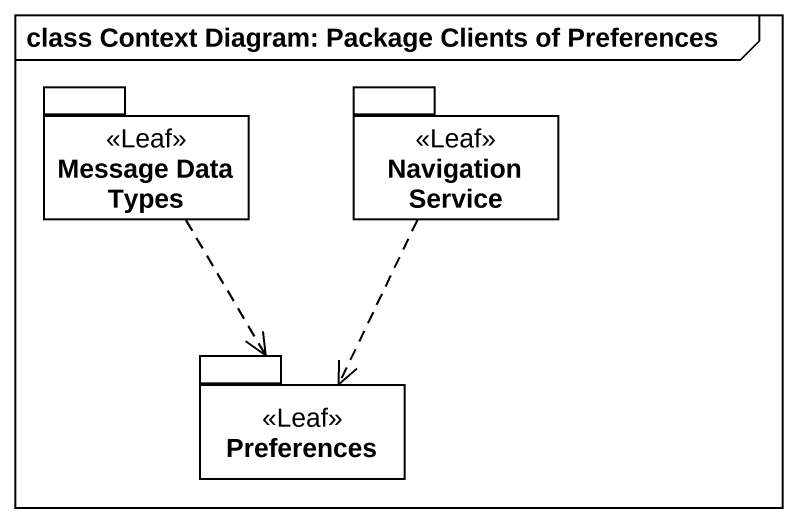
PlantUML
@startuml
mainframe class Context Diagram: Package Clients of Preferences
package "Message Data Types" as Message_Data_Types <<Leaf>> {
}
package "Navigation Service" as Navigation_Service <<Leaf>> {
}
package Preferences <<Leaf>> {
}
Message_Data_Types ..> Preferences
Navigation_Service ..> Preferences
@enduml
